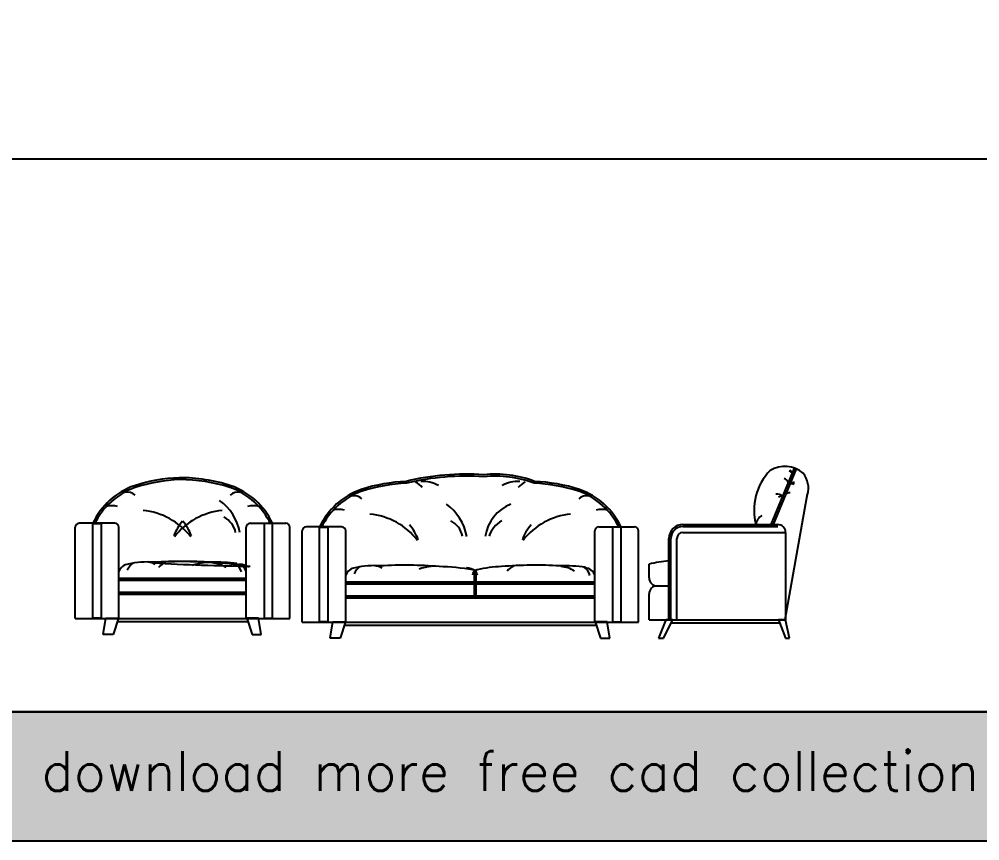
# Model space of a CAD drawing. Header units: millimetres. Extents: x 4532 to 35436, y 20123 to 38427.
# Drawn here: x 25745 to 30591, y 20123 to 24265 of the extents above; entities that cross this region are included whole.
import ezdxf

# ---------------------------------------------------------------- set-up
doc = ezdxf.new("R2010")
doc.units = ezdxf.units.MM
doc.layers.add('www.cad-blocks.net', color=7, linetype='Continuous')
doc.styles.get("Standard").update_dxf_attribs({"font": 'arial.ttf'})

# ---------------------------------------------------------------- blocks, each defined once
blk = doc.blocks.new('A$C227452DB')
for p, q in [((3626.6, 858.2), (3509.1, 573.3)), ((3636, 854.6), (3520, 573.3)), ((3692, 726.4), (3580, 93.3)), ((0, 379.7), (0, 559.7)), ((88.3, 579.7), (20, 579.7)), ((200, 579.7), (88.3, 579.7)), ((220, 337.9), (220, 559.7)), ((862.9, 332.9), (862.9, 559.7)), ((882.9, 579.7), (995, 579.7)), ((995, 579.7), (1062.9, 579.7)), ((1082.9, 379.7), (1082.9, 559.7)), ((1144.3, 361.1), (1144.3, 541.1)), ((1232.6, 561.1), (1164.3, 561.1)), ((1344.3, 561.1), (1232.6, 561.1)), ((1364.3, 319.4), (1364.3, 541.1)), ((2621, 314.4), (2621, 541.1)), ((2641, 561.1), (2753.1, 561.1)), ((2753.1, 561.1), (2821, 561.1)), ((2841, 361.1), (2841, 541.1)), ((3064.8, 573.3), (3433.8, 573.3)), ((3064.8, 563.3), (3433.8, 563.3)), ((3064.8, 533.3), (3583.3, 533.3)), ((3433.8, 573.3), (3543.3, 573.3)), ((3433.8, 563.3), (3543.3, 563.3)), ((3583.3, 533.3), (3583.3, 93.3)), ((2994.8, 390.5), (2994.8, 503.3)), ((3004.8, 390.5), (3004.8, 503.3)), ((3034.8, 93.3), (3034.8, 503.3)), ((2994.8, 93.3), (2994.8, 390.5)), ((3004.8, 93.3), (3004.8, 390.5)), ((0, 230.3), (0, 379.7)), ((1082.9, 230.3), (1082.9, 379.7)), ((1144.3, 211.8), (1144.3, 361.1)), ((2011.6, 341.4), (2011.6, 283.9)), ((2020.2, 341.4), (2020.2, 283.9)), ((2841, 211.8), (2841, 361.1)), ((2894.8, 303.9), (2894.8, 373.3)), ((220, 336.3), (220, 337.9)), ((220, 99.7), (220, 336.3)), ((220, 302.4), (862.9, 302.4)), ((220, 292.4), (862.9, 292.4)), ((862.9, 99.7), (862.9, 332.9)), ((1364.3, 317.8), (1364.3, 319.4)), ((1364.3, 81.1), (1364.3, 317.8)), ((2013.4, 338), (2013.4, 283.9)), ((2018.4, 338), (2018.4, 283.9)), ((2621, 81.1), (2621, 314.4)), ((1364.3, 283.9), (2621, 283.9)), ((1364.3, 273.9), (2621, 273.9)), ((2011.6, 273.8), (2011.6, 212.9)), ((2013.4, 273.8), (2013.4, 212.9)), ((2018.4, 273.8), (2018.4, 212.9)), ((2020.2, 273.8), (2020.2, 212.9)), ((2934.8, 263.9), (2994.8, 263.9)), ((0, 99.7), (0, 230.3)), ((220, 232.4), (862.9, 232.4)), ((220, 222.4), (862.9, 222.4)), ((1082.9, 99.7), (1082.9, 230.3)), ((1144.3, 81.1), (1144.3, 211.8)), ((1364.3, 213.9), (2621, 213.9)), ((1364.3, 203.9), (2621, 203.9)), ((2841, 81.1), (2841, 211.8)), ((2894.8, 93.3), (2894.8, 223.9)), ((0, 99.7), (1082.9, 99.7)), ((141.4, 18.5), (154.7, 100.9)), ((154.7, 100.9), (218, 100.9)), ((218, 100.9), (191.4, 18.5)), ((924.7, 100.9), (864.9, 100.9)), ((864.9, 100.9), (891.5, 18.5)), ((938, 18.5), (924.7, 100.9)), ((214.5, 84.7), (868.4, 84.7)), ((1144.3, 81.1), (2841, 81.1)), ((1285.7, 0), (1299, 82.4)), ((1299, 82.4), (1362.3, 82.4)), ((1362.3, 82.4), (1335.7, 0)), ((1358.8, 66.1), (2626.5, 66.1)), ((2623, 82.4), (2649.6, 0)), ((2682.8, 82.4), (2623, 82.4)), ((2696, 0), (2682.8, 82.4)), ((2894.8, 93.3), (3580, 93.3)), ((2979.2, 93), (2941.4, 0)), ((2968, 0), (3014.7, 93.3)), ((3014.7, 93.3), (2979.2, 93)), ((3008.8, 78.3), (3552.2, 78.3)), ((3583.3, 93.3), (3547.8, 93)), ((3547.8, 93), (3583.3, 0)), ((3603.3, 0), (3583.3, 93.3)), ((191.4, 18.5), (141.4, 18.5)), ((891.5, 18.5), (938, 18.5)), ((1335.7, 0), (1285.7, 0)), ((2649.6, 0), (2696, 0)), ((2941.4, 0), (2968, 0)), ((3583.3, 0), (3603.3, 0))]:
    blk.add_line(p, q)
for points in [[(130.4, 578.6), (130.4, 100.9), (87.9, 100.9), (87.9, 578.6)], [(952.5, 578.6), (952.5, 100.9), (995, 100.9), (995, 578.6)], [(1274.7, 560), (1274.7, 82.4), (1232.2, 82.4), (1232.2, 560)], [(2710.6, 560), (2710.6, 82.4), (2753.1, 82.4), (2753.1, 560)]]:
    blk.add_lwpolyline(points, close=True)
for centre, radius, start, end in [((1968.4, -429.4), 1256.7, 85.7673, 103.7815), ((2121.7, 286.2), 541.1, 68.9372, 96.4278), ((3709.3, 646.3), 285.1, 135.6285, 195.4435), ((3579.6, 722.1), 144, 49.9773, 120.9296), ((3511.7, 710.1), 161.4, 49.2797, 56.4096), ((3590.7, 824.8), 27.7, 17.8628, 54.7327), ((3573.5, 755.5), 125, 345.1672, 37.9329), ((567, -83.1), 893.7, 92.7116, 107.5188), ((567.1, -83.2), 884, 92.614, 107.4255), ((524.8, -46.8), 856.4, 72.3197, 90.0005), ((524, -49.5), 849.4, 72.4233, 89.8097), ((1711.3, -101.7), 893.7, 92.7116, 107.5188), ((1711.4, -101.8), 884, 92.614, 107.4255), ((1968.4, -429.8), 1247.1, 85.7618, 103.7996), ((1666.9, 690.8), 108.9, 39.971, 62.9159), ((1749.4, 615.1), 176.1, 62.1842, 91.8979), ((2121.7, 283.8), 533.4, 68.8388, 96.4571), ((2235.9, 615.1), 176.1, 88.1021, 117.8158), ((2318.4, 690.8), 108.9, 117.0841, 140.029), ((2273.8, -101.8), 884, 72.5745, 87.386), ((2273.9, -101.7), 893.7, 72.4812, 87.2884), ((3556.6, 764.1), 46.1, 30.2285, 65.5686), ((3624.6, 756.5), 29.1, 82.6564, 130.1572), ((3613.3, 754.1), 24.7, 57.8575, 105.5778), ((419.7, 423.6), 366.4, 109.3931, 154.7621), ((419.7, 423.6), 356.4, 109.3931, 154.7621), ((264.2, 684.6), 52.6, 44.9991, 104.9449), ((663.2, 423.6), 356.4, 25.2379, 70.6069), ((818.7, 684.6), 52.6, 75.0551, 135.0009), ((663.2, 423.6), 366.4, 25.2379, 70.6069), ((1564, 405), 366.4, 109.3931, 154.7621), ((1564, 405), 356.4, 109.3931, 154.7621), ((2421.3, 405), 356.4, 25.2379, 70.6069), ((2421.3, 405), 366.4, 25.2379, 70.6069), ((3605, 698.2), 35.5, 87.3654, 128.0355), ((572.3, 482.8), 263, 10.8808, 53.7253), ((1408.5, 666.1), 52.6, 44.9991, 104.9449), ((2576.8, 666.1), 52.6, 75.0551, 135.0009), ((3539.8, 680.1), 46.4, 52.2689, 96.792), ((3595.3, 537.3), 181.5, 98.58, 105.5643), ((184.7, 543.4), 124.3, 76.5931, 103.4069), ((310.2, 301.2), 344.3, 37.7825, 84.6921), ((772.7, 301.2), 344.3, 95.3079, 142.2175), ((898.2, 543.4), 124.3, 76.5931, 103.4069), ((1329, 524.9), 124.3, 76.5931, 103.4069), ((1716.6, 464.2), 263, 10.8808, 53.7253), ((2276, 480.6), 211, 112.0253, 170.9356), ((2656.3, 524.9), 124.3, 76.5931, 103.4069), ((704.7, 443), 219.9, 138.0594, 160.7238), ((378.2, 443), 219.9, 19.2762, 41.9406), ((700.7, 511.4), 110.3, 10.9802, 63.5375), ((1454.5, 282.7), 344.3, 37.7825, 84.6921), ((1845, 492.9), 110.3, 10.9802, 63.5375), ((2211.8, 477.4), 129.3, 117.9587, 163.6084), ((2530.8, 282.7), 344.3, 95.3079, 142.2175), ((3494.7, 566.4), 61.3, 120.6865, 173.5571), ((20, 559.7), 20, 90, 180), ((200, 559.7), 20, 0, 90), ((882.9, 559.7), 20, 90, 180), ((1062.9, 559.7), 20, 0, 90), ((1164.3, 541.1), 20, 90, 180), ((1344.3, 541.1), 20, 0, 90), ((1522.5, 424.4), 219.9, 19.2762, 41.9406), ((2462.8, 424.4), 219.9, 138.0594, 160.7238), ((2641, 541.1), 20, 90, 180), ((2821, 541.1), 20, 0, 90), ((3064.8, 503.3), 70, 90, 180), ((3064.8, 503.3), 60, 90, 180), ((3064.8, 503.3), 30, 90, 180), ((3543.3, 533.3), 40, 0, 90), ((3058.9, -279.3), 672.9, 95.4798, 104.1186), ((272.9, 317.9), 55.8, 95.4228, 160.7446), ((358.8, 297.1), 107, 128.9278, 154.5542), ((365, -42), 426.7, 85.817, 103.1935), ((367.4, 316.9), 66, 57.0209, 91.1391), ((564.7, -1819.2), 2206.1, 86.8292, 94.484), ((1003.2, 11001.2), 10638.6, 266.70771, 269.35057), ((518.2, -1819.2), 2206.1, 85.516, 93.1708), ((486.3, 306.3), 82.8, 112.262, 142.8551), ((687.7, 64.8), 317.7, 96.6553, 107.9811), ((708.7, -424.1), 808, 82.4259, 91.5602), ((648.4, -909.2), 1290.1, 80.5342, 88.1248), ((681.2, 238.1), 142.6, 55.984, 85.7223), ((759.8, 312.4), 81.6, 16.1113, 52.9629), ((810, 317.9), 55.8, 19.2554, 84.5772), ((822.7, 277.3), 96.4, 56.5018, 86.23), ((1417.2, 299.4), 55.8, 95.4228, 160.7446), ((1503.1, 278.6), 107, 128.9278, 154.5542), ((1509.3, -60.5), 426.7, 85.817, 103.1935), ((1511.7, 298.4), 66, 57.0209, 91.1391), ((1662.5, -1837.7), 2206.1, 85.516, 93.1708), ((1832, 46.2), 317.7, 96.6553, 107.9811), ((1792.7, -927.8), 1290.1, 80.5342, 88.1248), ((1967, 258.7), 96.4, 56.5018, 86.23), ((2033.1, 315.4), 30, 101.7943, 175.5341), ((1998.8, 315.4), 30, 4.4659, 78.2057), ((2181.3, -324.4), 686.7, 92.5843, 102.9898), ((2322.8, -1837.7), 2206.1, 86.8292, 94.484), ((2244.4, 287.8), 82.8, 112.262, 142.8551), ((2466.8, -442.7), 808, 82.4259, 91.5602), ((2439.3, 219.6), 142.6, 55.984, 85.7223), ((2517.9, 293.9), 81.6, 16.1113, 52.9629), ((2568.1, 299.4), 55.8, 19.2554, 84.5772), ((2934.8, 303.9), 40, 180, 270), ((2934.8, 223.9), 40, 90, 180)]:
    blk.add_arc(centre, radius, start, end)
blk = doc.blocks.new('FORMAT')
at = {"true_color": 0x546d8e}
h = blk.add_hatch(color=155, dxfattribs=at)
h.set_gradient(color1=(68, 68, 68), color2=(84, 109, 142), tint=1)
h.paths.add_polyline_path([(35436.4, 20123.2), (35436.4, 20773.9), (7050.7, 20773.9), (7050.7, 20123.2)])
h.paths.add_polyline_path([(25807.2, 20324.4), (35078.6, 20324.4), (35078.6, 20624.4), (25807.2, 20624.4)], flags=24)
at = {"color": 155, "true_color": 0x546d8e}
for p, q in [((7050.7, 23560.9), (35436.4, 23560.9)), ((7050.7, 20773.9), (35436.4, 20773.9)), ((35436.4, 20773.9), (7050.7, 20773.9)), ((7050.7, 20773.9), (35436.4, 20773.9)), ((7050.7, 20123.2), (35436.4, 20123.2))]:
    blk.add_line(p, q, dxfattribs=at)
blk.add_line((7050.7, 20773.9), (35436.4, 20773.9))
blk.add_lwpolyline([(35436.4, 20773.9), (7050.7, 20773.9), (7050.7, 37703.8), (35436.4, 37703.8)], close=True, dxfattribs=at)
at = {"color": 155, "true_color": 0x546d8e, "insert": (25857.2, 20574.4), "char_height": 200, "attachment_point": 1}
blk.add_mtext_dynamic_manual_height_columns('{\\Fsimplex|c0;\\C7;download more free cad collection at: www.cad-blocks.net}', width=45138.163, gutter_width=12.5, heights=[0], dxfattribs=at)

msp = doc.modelspace()

# ---------------------------------------------------------------- block references
msp.add_blockref('A$C227452DB', (26028.1, 21144.2))
at = {"layer": 'www.cad-blocks.net'}
msp.add_blockref('FORMAT', (0, 0), dxfattribs=at)

doc.saveas('drawing.dxf')
